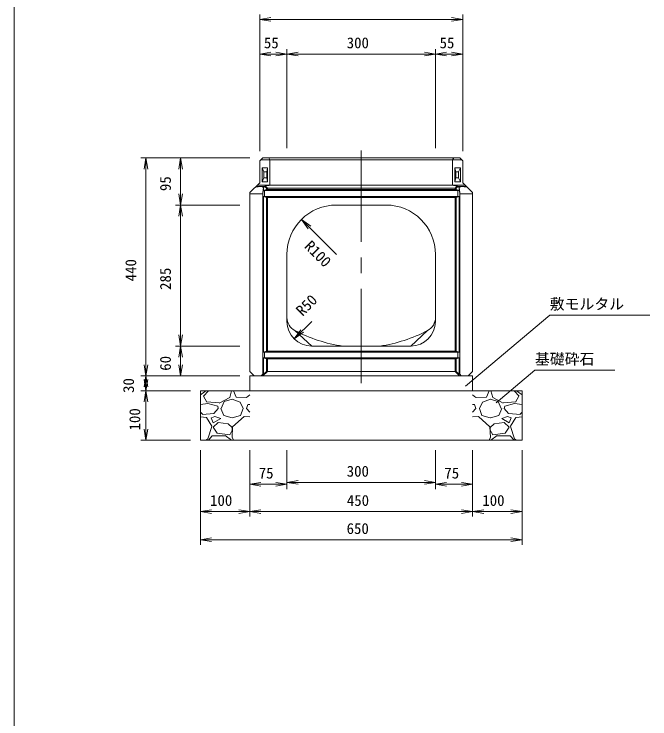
# Model space of a CAD drawing. Units: millimetres, scale not verified. Extents: x -247732 to 40887, y 610 to 29090.
# Drawn here: x 1157 to 7580, y 7728 to 14846 of the extents above; entities that cross this region are included whole.
import ezdxf
from ezdxf.enums import TextEntityAlignment as Align

# ---------------------------------------------------------------- set-up
doc = ezdxf.new("R2010")
doc.units = ezdxf.units.MM
doc.header["$LTSCALE"] = 50
doc.linetypes.add('USER1', pattern=[28.575, 19.05, -3.175, 3.175, -3.175])
doc.linetypes.add('USER2', pattern=[1.27, 0.5, -0.25, 0.01, -0.25, 0.01, -0.25])
for name, color, linetype, lineweight in [('0_2', 7, 'Continuous', 18), ('D-STR-DIM（寸法）', 7, 'Continuous', 18), ('D-STR-HTXT（旗揚げ）', 7, 'Continuous', 18), ('D-STR-STR1（構造物）', 4, 'Continuous', 18), ('D-STR-STRn（構造物）', 7, 'Continuous', 18), ('D-TTL(外枠）', 2, 'Continuous', 18)]:
    doc.layers.add(name, color=color, linetype=linetype, lineweight=lineweight)
doc.layers.add('D-STR-TXT（文字）', color=7, linetype='Continuous')
doc.styles.add('ＭＳ ゴシック', font='')
doc.styles.get('ＭＳ ゴシック').set_extended_font_data('MS Gothic')

msp = doc.modelspace()

# ---------------------------------------------------------------- linework, layer by layer
at = {"layer": '0_2'}
for p, q in [((3638.84, 14793.18), (3751.34, 14811.93)), ((5576.34, 14811.93), (5688.84, 14793.18)), ((3751.34, 14774.43), (3638.84, 14793.18)), ((3638.84, 14793.18), (3653.84, 14793.18)), ((5688.84, 14793.18), (5576.34, 14774.43)), ((5688.84, 14793.18), (5673.84, 14793.18)), ((3638.84, 14443.18), (3751.34, 14461.93)), ((3801.34, 14461.93), (3913.84, 14443.18)), ((3913.84, 14443.18), (4026.34, 14461.93)), ((5301.34, 14461.93), (5413.84, 14443.18)), ((5413.84, 14443.18), (5526.34, 14461.93)), ((5576.34, 14461.93), (5688.84, 14443.18)), ((3751.34, 14424.43), (3638.84, 14443.18)), ((3638.84, 14443.18), (3653.84, 14443.18)), ((3913.84, 14443.18), (3801.34, 14424.43)), ((3913.84, 14443.18), (3898.84, 14443.18)), ((4026.34, 14424.43), (3913.84, 14443.18)), ((3913.84, 14443.18), (3928.84, 14443.18)), ((5413.84, 14443.18), (5301.34, 14424.43)), ((5413.84, 14443.18), (5398.84, 14443.18)), ((5526.34, 14424.43), (5413.84, 14443.18)), ((5413.84, 14443.18), (5428.84, 14443.18)), ((5688.84, 14443.18), (5576.34, 14424.43)), ((5688.84, 14443.18), (5673.84, 14443.18)), ((2470.09, 13280.68), (2488.84, 13393.18)), ((2488.84, 13393.18), (2507.59, 13280.68)), ((2488.84, 13393.18), (2488.84, 13378.18)), ((2820.09, 13280.68), (2838.84, 13393.18)), ((2838.84, 13393.18), (2857.59, 13280.68)), ((2838.84, 13393.18), (2838.84, 13378.18)), ((2838.84, 12918.18), (2820.09, 13030.68)), ((2857.59, 13030.68), (2838.84, 12918.18)), ((2820.09, 12805.68), (2838.84, 12918.18)), ((2838.84, 12918.18), (2838.84, 12933.18)), ((2838.84, 12918.18), (2857.59, 12805.68)), ((2838.84, 12918.18), (2838.84, 12903.18)), ((4126.58, 12678.93), (4060.29, 12771.74)), ((4060.29, 12771.74), (4153.1, 12705.44)), ((4060.29, 12771.74), (4070.9, 12761.13)), ((2838.84, 11493.18), (2820.09, 11605.68)), ((2857.59, 11605.68), (2838.84, 11493.18)), ((3987.07, 11566.41), (4053.36, 11659.21)), ((4079.87, 11632.7), (3987.07, 11566.41)), ((3987.07, 11566.41), (3997.67, 11577.01)), ((2820.09, 11380.68), (2838.84, 11493.18)), ((2838.84, 11493.18), (2838.84, 11508.18)), ((2838.84, 11493.18), (2857.59, 11380.68)), ((2838.84, 11493.18), (2838.84, 11478.18)), ((2488.84, 11193.18), (2470.09, 11305.68)), ((2507.59, 11305.68), (2488.84, 11193.18)), ((2838.84, 11193.18), (2820.09, 11305.68)), ((2857.59, 11305.68), (2838.84, 11193.18)), ((2470.09, 11080.68), (2488.84, 11193.18)), ((2488.84, 11193.18), (2488.84, 11208.18)), ((2488.84, 11193.18), (2507.59, 11080.68)), ((2488.84, 11193.18), (2488.84, 11178.18)), ((2838.84, 11193.18), (2838.84, 11208.18)), ((2488.84, 11043.18), (2470.09, 11155.68)), ((2507.59, 11155.68), (2488.84, 11043.18)), ((2470.09, 10930.68), (2488.84, 11043.18)), ((2488.84, 11043.18), (2488.84, 11058.18)), ((2488.84, 11043.18), (2507.59, 10930.68)), ((2488.84, 11043.18), (2488.84, 11028.18)), ((2488.84, 10543.18), (2470.09, 10655.68)), ((2507.59, 10655.68), (2488.84, 10543.18)), ((2488.84, 10543.18), (2488.84, 10558.18)), ((3538.84, 10097.76), (3651.34, 10116.51)), ((3801.34, 10116.51), (3913.84, 10097.76)), ((3913.84, 10116.51), (4026.34, 10135.26)), ((4026.34, 10097.76), (3913.84, 10116.51)), ((3913.84, 10116.51), (3928.84, 10116.51)), ((5301.34, 10135.26), (5413.84, 10116.51)), ((5413.84, 10116.51), (5301.34, 10097.76)), ((5413.84, 10116.51), (5398.84, 10116.51)), ((5413.84, 10097.76), (5526.34, 10116.51)), ((5676.34, 10116.51), (5788.84, 10097.76)), ((3651.34, 10079.01), (3538.84, 10097.76)), ((3538.84, 10097.76), (3553.84, 10097.76)), ((3913.84, 10097.76), (3801.34, 10079.01)), ((3913.84, 10097.76), (3898.84, 10097.76)), ((5526.34, 10079.01), (5413.84, 10097.76)), ((5413.84, 10097.76), (5428.84, 10097.76)), ((5788.84, 10097.76), (5676.34, 10079.01)), ((5788.84, 10097.76), (5773.84, 10097.76)), ((3038.84, 9821.46), (3151.34, 9840.21)), ((3426.34, 9840.21), (3538.84, 9821.46)), ((3538.84, 9821.46), (3651.34, 9840.21)), ((5676.34, 9840.21), (5788.84, 9821.46)), ((5788.84, 9821.46), (5901.34, 9840.21)), ((6176.34, 9840.21), (6288.84, 9821.46)), ((3151.34, 9802.71), (3038.84, 9821.46)), ((3038.84, 9821.46), (3053.84, 9821.46)), ((3538.84, 9821.46), (3426.34, 9802.71)), ((3538.84, 9821.46), (3523.84, 9821.46)), ((3651.34, 9802.71), (3538.84, 9821.46)), ((3538.84, 9821.46), (3553.84, 9821.46)), ((5788.84, 9821.46), (5676.34, 9802.71)), ((5788.84, 9821.46), (5773.84, 9821.46)), ((5901.34, 9802.71), (5788.84, 9821.46)), ((5788.84, 9821.46), (5803.84, 9821.46)), ((6288.84, 9821.46), (6176.34, 9802.71)), ((6288.84, 9821.46), (6273.84, 9821.46)), ((3038.84, 9537.76), (3151.34, 9556.51)), ((6176.34, 9556.51), (6288.84, 9537.76)), ((3151.34, 9519.01), (3038.84, 9537.76)), ((3038.84, 9537.76), (3053.84, 9537.76)), ((6288.84, 9537.76), (6176.34, 9519.01)), ((6288.84, 9537.76), (6273.84, 9537.76))]:
    msp.add_line(p, q, dxfattribs=at)
at = {"layer": 'D-STR-DIM（寸法）'}
for p, q in [((3638.84, 13463.18), (3638.84, 14843.18)), ((5688.84, 13463.18), (5688.84, 14843.18)), ((5673.84, 14793.18), (3653.84, 14793.18)), ((3638.84, 13463.18), (3638.84, 14493.18)), ((3913.84, 13493.18), (3913.84, 14493.18)), ((3913.84, 13493.18), (3913.84, 14493.18)), ((5413.84, 13493.18), (5413.84, 14493.18)), ((5413.84, 13493.18), (5413.84, 14493.18)), ((5688.84, 13463.18), (5688.84, 14493.18)), ((3653.84, 14443.18), (3898.84, 14443.18)), ((3928.84, 14443.18), (5398.84, 14443.18)), ((5673.84, 14443.18), (5428.84, 14443.18)), ((3538.84, 13393.18), (2438.84, 13393.18)), ((3538.84, 13393.18), (2788.84, 13393.18)), ((2488.84, 13378.18), (2488.84, 11208.18)), ((2838.84, 13378.18), (2838.84, 12933.18)), ((3438.84, 12918.18), (2788.84, 12918.18)), ((3438.84, 12918.18), (2788.84, 12918.18)), ((2838.84, 12903.18), (2838.84, 11508.18)), ((4413.84, 12418.18), (4070.9, 12761.13)), ((4163.84, 11743.18), (3997.67, 11577.01)), ((3438.84, 11493.18), (2788.84, 11493.18)), ((3438.84, 11493.18), (2788.84, 11493.18)), ((2838.84, 11478.18), (2838.84, 11208.18)), ((3438.84, 11193.18), (2438.84, 11193.18)), ((3438.84, 11193.18), (2438.84, 11193.18)), ((2488.84, 11178.18), (2488.84, 11058.18)), ((3438.84, 11193.18), (2788.84, 11193.18)), ((2938.84, 11043.18), (2438.84, 11043.18)), ((2938.84, 11043.18), (2438.84, 11043.18)), ((2488.84, 11028.18), (2488.84, 10558.18)), ((2938.84, 10543.18), (2438.84, 10543.18)), ((3038.84, 10443.18), (3038.84, 9771.46)), ((3038.84, 10443.18), (3038.84, 9487.76)), ((3538.84, 10443.18), (3538.84, 9771.46)), ((3538.84, 10443.18), (3538.84, 10047.76)), ((3538.84, 10443.18), (3538.84, 9771.46)), ((3913.84, 10443.18), (3913.84, 10066.51)), ((3913.84, 10443.18), (3913.84, 10047.76)), ((5413.84, 10443.18), (5413.84, 10047.76)), ((5413.84, 10443.18), (5413.84, 10066.51)), ((5788.84, 10443.18), (5788.84, 9771.46)), ((5788.84, 10443.18), (5788.84, 10047.76)), ((5788.84, 10443.18), (5788.84, 9771.46)), ((6288.84, 10443.18), (6288.84, 9771.46)), ((6288.84, 10443.18), (6288.84, 9487.76)), ((3928.84, 10116.51), (5398.84, 10116.51)), ((3553.84, 10097.76), (3898.84, 10097.76)), ((5773.84, 10097.76), (5428.84, 10097.76)), ((3523.84, 9821.46), (3053.84, 9821.46)), ((5773.84, 9821.46), (3553.84, 9821.46)), ((5803.84, 9821.46), (6273.84, 9821.46)), ((6273.84, 9537.76), (3053.84, 9537.76))]:
    msp.add_line(p, q, dxfattribs=at)
at = {"layer": 'D-STR-HTXT（旗揚げ）'}
for p, q in [((5716.09, 11089.26), (6568.63, 11805.56)), ((7579.98, 11805.56), (6568.63, 11805.56)), ((6025.59, 10920.71), (6418.85, 11250.38)), ((7227.28, 11250.38), (6418.85, 11250.38))]:
    msp.add_line(p, q, dxfattribs=at)
at = {"layer": 'D-STR-STR1（構造物）'}
for p, q in [((3668.84, 13393.18), (3638.84, 13363.18)), ((3668.84, 13393.18), (5658.84, 13393.18)), ((3740.6, 13373.18), (3728.83, 13393.18)), ((5587.09, 13373.18), (5598.86, 13393.18)), ((5658.84, 13393.18), (5688.84, 13363.18)), ((3638.84, 13143.18), (3638.84, 13363.18)), ((3648.84, 13373.18), (5678.84, 13373.18)), ((3740.6, 13118.18), (3740.6, 13373.18)), ((5587.09, 13118.18), (5587.09, 13373.18)), ((5688.84, 13143.18), (5688.84, 13363.18)), ((3661.53, 13153.18), (3661.53, 13293.18)), ((3680.75, 13253.18), (3661.53, 13293.18)), ((3717.91, 13293.18), (3661.53, 13293.18)), ((3680.75, 13193.18), (3680.75, 13253.18)), ((3708.95, 13253.18), (3680.75, 13253.18)), ((3717.91, 13293.18), (3708.95, 13253.18)), ((3708.95, 13193.18), (3708.95, 13253.18)), ((3717.91, 13153.18), (3717.91, 13293.18)), ((5609.78, 13293.18), (5666.16, 13293.18)), ((5609.78, 13293.18), (5618.74, 13253.18)), ((5609.78, 13153.18), (5609.78, 13293.18)), ((5618.74, 13193.18), (5618.74, 13253.18)), ((5618.74, 13253.18), (5646.93, 13253.18)), ((5646.93, 13253.18), (5666.16, 13293.18)), ((5646.93, 13193.18), (5646.93, 13253.18)), ((5666.16, 13153.18), (5666.16, 13293.18)), ((3680.75, 13193.18), (3661.53, 13153.18)), ((3708.95, 13193.18), (3680.75, 13193.18)), ((3708.95, 13193.18), (3717.91, 13153.18)), ((5618.74, 13193.18), (5609.78, 13153.18)), ((5618.74, 13193.18), (5646.93, 13193.18)), ((5646.93, 13193.18), (5666.16, 13153.18)), ((3638.84, 13143.18), (3538.84, 13043.18)), ((3601.58, 13105.92), (3688.51, 13105.92)), ((3740.6, 13118.18), (3615.51, 13119.84)), ((3717.91, 13153.18), (3661.53, 13153.18)), ((3675.16, 13095.92), (3692.52, 13101.48)), ((3688.51, 13105.92), (3695.06, 13109.55)), ((3688.51, 13105.92), (3692.52, 13101.48)), ((3706.34, 13088.18), (3692.52, 13101.48)), ((3695.92, 13109.98), (3695.06, 13109.55)), ((3716.32, 13088.18), (3695.06, 13109.55)), ((3696.92, 13110.41), (3695.92, 13109.98)), ((3698.06, 13110.84), (3696.92, 13110.41)), ((3699.35, 13111.27), (3698.06, 13110.84)), ((3700.79, 13111.71), (3699.35, 13111.27)), ((3702.37, 13112.14), (3700.79, 13111.71)), ((3704.1, 13112.57), (3702.37, 13112.14)), ((3705.98, 13113), (3704.1, 13112.57)), ((3708.02, 13113.43), (3705.98, 13113)), ((3710.2, 13113.86), (3708.02, 13113.43)), ((3712.53, 13114.3), (3710.2, 13113.86)), ((3715.02, 13114.73), (3712.53, 13114.3)), ((3717.66, 13115.16), (3715.02, 13114.73)), ((3720.46, 13115.59), (3717.66, 13115.16)), ((3723.41, 13116.02), (3720.46, 13115.59)), ((3726.53, 13116.45), (3723.41, 13116.02)), ((3729.8, 13116.89), (3726.53, 13116.45)), ((3733.23, 13117.32), (3729.8, 13116.89)), ((3736.83, 13117.75), (3733.23, 13117.32)), ((3740.6, 13118.18), (3736.83, 13117.75)), ((3740.6, 13118.18), (5587.09, 13118.18)), ((5587.09, 13118.18), (5712.18, 13119.84)), ((5587.09, 13118.18), (5590.86, 13117.75)), ((5590.86, 13117.75), (5594.45, 13117.32)), ((5594.45, 13117.32), (5597.89, 13116.89)), ((5597.89, 13116.89), (5601.16, 13116.45)), ((5601.16, 13116.45), (5604.27, 13116.02)), ((5604.27, 13116.02), (5607.23, 13115.59)), ((5607.23, 13115.59), (5610.03, 13115.16)), ((5609.78, 13153.18), (5666.16, 13153.18)), ((5610.03, 13115.16), (5612.67, 13114.73)), ((5611.37, 13088.18), (5632.62, 13109.55)), ((5612.67, 13114.73), (5615.16, 13114.3)), ((5615.16, 13114.3), (5617.49, 13113.86)), ((5617.49, 13113.86), (5619.67, 13113.43)), ((5619.67, 13113.43), (5621.7, 13113)), ((5621.34, 13088.18), (5635.17, 13101.48)), ((5621.7, 13113), (5623.59, 13112.57)), ((5623.59, 13112.57), (5625.32, 13112.14)), ((5625.32, 13112.14), (5626.9, 13111.71)), ((5626.9, 13111.71), (5628.34, 13111.27)), ((5628.34, 13111.27), (5629.63, 13110.84)), ((5629.63, 13110.84), (5630.77, 13110.41)), ((5630.77, 13110.41), (5631.77, 13109.98)), ((5631.77, 13109.98), (5632.62, 13109.55)), ((5639.17, 13105.92), (5632.62, 13109.55)), ((5639.17, 13105.92), (5635.17, 13101.48)), ((5652.53, 13095.92), (5635.17, 13101.48)), ((5726.11, 13105.92), (5639.17, 13105.92)), ((5688.84, 13143.18), (5788.84, 13043.18)), ((3538.84, 11238.18), (3538.84, 13043.18)), ((3538.84, 13030.92), (3668.49, 13030.92)), ((3668.49, 13030.92), (3675.16, 13095.92)), ((3668.49, 11208.18), (3668.49, 13030.92)), ((3675.16, 13063.18), (3675.16, 13095.92)), ((3706.34, 13073.18), (3675.16, 13063.18)), ((3675.16, 13063.18), (5652.53, 13063.18)), ((3716.32, 13073.18), (3686.47, 13063.18)), ((3686.47, 13003.18), (3686.47, 13063.18)), ((3706.34, 13073.18), (3706.34, 13088.18)), ((3706.34, 13088.18), (5621.34, 13088.18)), ((3706.34, 13073.18), (5621.34, 13073.18)), ((3716.32, 13073.18), (3716.32, 13088.18)), ((5611.37, 13073.18), (5611.37, 13088.18)), ((5611.37, 13073.18), (5641.21, 13063.18)), ((5621.34, 13073.18), (5621.34, 13088.18)), ((5621.34, 13073.18), (5652.53, 13063.18)), ((5641.21, 13003.18), (5641.21, 13063.18)), ((5652.53, 13063.18), (5652.53, 13095.92)), ((5659.2, 13030.92), (5652.53, 13095.92)), ((5788.84, 13030.92), (5659.2, 13030.92)), ((5659.2, 11208.18), (5659.2, 13030.92)), ((5788.84, 11238.18), (5788.84, 13043.18)), ((3706.34, 12993.18), (3675.16, 13003.18)), ((3675.16, 13003.18), (5652.53, 13003.18)), ((3675.16, 11433.18), (3675.16, 13003.18)), ((3716.32, 12993.18), (3686.47, 13003.18)), ((3706.34, 11443.18), (3706.34, 12993.18)), ((3706.34, 12993.18), (5621.34, 12993.18)), ((3716.32, 11443.18), (3716.32, 12993.18)), ((5611.37, 12993.18), (5641.21, 13003.18)), ((5611.37, 11443.18), (5611.37, 12993.18)), ((5621.34, 12993.18), (5652.53, 13003.18)), ((5621.34, 11443.18), (5621.34, 12993.18)), ((5652.53, 11433.18), (5652.53, 13003.18)), ((4413.84, 12918.18), (4913.84, 12918.18)), ((3913.84, 11743.18), (3913.84, 12418.18)), ((5413.84, 11743.18), (5413.84, 12418.18)), ((3993.94, 11650.3), (4163.84, 11493.18)), ((5333.75, 11650.3), (5163.84, 11493.18)), ((4163.84, 11493.18), (5163.84, 11493.18)), ((3706.34, 11443.18), (3675.16, 11433.18)), ((3675.16, 11433.18), (5652.53, 11433.18)), ((3716.32, 11443.18), (3686.47, 11433.18)), ((3686.47, 11373.18), (3686.47, 11433.18)), ((3706.34, 11443.18), (5621.34, 11443.18)), ((5611.37, 11443.18), (5641.21, 11433.18)), ((5621.34, 11443.18), (5652.53, 11433.18)), ((5641.21, 11373.18), (5641.21, 11433.18)), ((3675.16, 11373.18), (5652.53, 11373.18)), ((3675.16, 11208.18), (3675.16, 11373.18)), ((3706.34, 11363.18), (3675.16, 11373.18)), ((3716.32, 11363.18), (3686.47, 11373.18)), ((3706.34, 11238.18), (3706.34, 11363.18)), ((3706.34, 11363.18), (5621.34, 11363.18)), ((3716.32, 11238.18), (3716.32, 11363.18)), ((5611.37, 11363.18), (5641.21, 11373.18)), ((5611.37, 11238.18), (5611.37, 11363.18)), ((5621.34, 11363.18), (5652.53, 11373.18)), ((5621.34, 11238.18), (5621.34, 11363.18)), ((5652.53, 11208.18), (5652.53, 11373.18)), ((3538.84, 11238.18), (3583.84, 11193.18)), ((3583.84, 11193.18), (5743.84, 11193.18)), ((3668.49, 11208.18), (3653.41, 11193.18)), ((3675.16, 11208.18), (3668.49, 11208.18)), ((3716.32, 11238.18), (3671.55, 11193.18)), ((3706.34, 11238.18), (3675.16, 11208.18)), ((5621.34, 11238.18), (3706.34, 11238.18)), ((5611.37, 11238.18), (5656.13, 11193.18)), ((5621.34, 11238.18), (5652.53, 11208.18)), ((5652.53, 11208.18), (5659.2, 11208.18)), ((5659.2, 11208.18), (5674.27, 11193.18)), ((5788.84, 11238.18), (5743.84, 11193.18))]:
    msp.add_line(p, q, dxfattribs=at)
at = {"layer": 'D-STR-STR1（構造物）', "linetype": 'USER2'}
for p, q in [((3598.84, 13103.18), (3668.49, 13103.18)), ((3668.49, 13103.18), (3675.16, 13105.55)), ((3668.49, 13030.92), (3668.49, 13103.18)), ((3675.16, 13105.55), (3688.13, 13105.71)), ((3675.16, 13095.92), (3675.16, 13105.55)), ((3688.13, 13105.71), (3688.51, 13105.92)), ((3692.52, 13101.48), (3688.13, 13105.71)), ((5635.17, 13101.48), (5639.56, 13105.71)), ((5639.56, 13105.71), (5639.17, 13105.92)), ((5652.53, 13105.55), (5639.56, 13105.71)), ((5652.53, 13095.92), (5652.53, 13105.55)), ((5659.2, 13103.18), (5652.53, 13105.55)), ((5659.2, 13030.92), (5659.2, 13103.18)), ((5728.84, 13103.18), (5659.2, 13103.18))]:
    msp.add_line(p, q, dxfattribs=at)
at = {"layer": 'D-STR-STR1（構造物）'}
for centre, radius, start, end in [((4413.84, 12418.18), 500, 90, 180), ((4913.84, 12418.18), 500, 0, 90), ((4063.84, 11783.02), 150, 180, 242.2232), ((5263.84, 11783.02), 150, 297.7768, 0), ((4163.84, 11743.18), 250, 180, 270), ((5163.84, 11743.18), 250, 270, 0), ((4692.98, 12977.46), 1500, 242.2232, 261.69598), ((4634.71, 12977.46), 1500, 278.30402, 297.7768)]:
    msp.add_arc(centre, radius, start, end, dxfattribs=at)
at = {"layer": 'D-STR-STRn（構造物）', "linetype": 'USER1'}
msp.add_line((4663.84, 11118.18), (4663.84, 13468.18), dxfattribs=at)
at = {"layer": 'D-STR-STRn（構造物）'}
for p, q in [((3538.84, 11193.18), (3538.84, 11043.18)), ((3538.84, 11193.18), (5788.84, 11193.18)), ((5788.84, 11193.18), (5788.84, 11043.18)), ((6288.84, 11043.18), (3038.84, 11043.18)), ((3038.84, 11043.18), (3038.84, 10543.18)), ((3038.84, 10999.68), (3095.13, 11043.18)), ((3069.71, 10987.97), (3119.4, 11043.18)), ((3354.88, 11042.92), (3334.88, 10972.92)), ((3371.92, 11043.18), (3398.89, 10979.12)), ((5955.77, 11043.18), (5928.8, 10979.12)), ((5972.81, 11042.92), (5992.81, 10972.92)), ((6257.97, 10987.97), (6208.29, 11043.18)), ((6288.84, 10999.68), (6232.55, 11043.18)), ((6288.84, 11043.18), (6288.84, 10543.18)), ((3105.69, 10927.7), (3070.69, 10987.7)), ((3334.96, 10972.6), (3229.96, 10917.6)), ((3399.42, 10977.7), (3504.42, 10972.7)), ((3504.74, 10973.32), (3538.84, 10999.68)), ((5822.95, 10973.32), (5788.84, 10999.68)), ((5928.27, 10977.7), (5823.27, 10972.7)), ((5992.73, 10972.6), (6097.73, 10917.6)), ((6221.99, 10927.7), (6256.99, 10987.7)), ((3115.15, 10912.38), (3038.84, 10904.35)), ((3229.39, 10918.99), (3104.39, 10928.99)), ((3214.53, 10888.24), (3114.53, 10913.24)), ((3249.6, 10862.93), (3279.6, 10932.93)), ((3279.76, 10932.94), (3359.76, 10957.94)), ((3359.54, 10957.93), (3439.54, 10927.93)), ((3439.79, 10927.81), (3469.79, 10862.81)), ((3504.61, 10863.08), (3519.61, 10903.08)), ((3538.84, 10904.35), (3520.15, 10902.38)), ((5788.84, 10904.35), (5807.54, 10902.38)), ((5823.08, 10863.08), (5808.08, 10903.08)), ((5887.9, 10927.81), (5857.9, 10862.81)), ((5968.15, 10957.93), (5888.15, 10927.93)), ((6047.92, 10932.94), (5967.92, 10957.94)), ((6078.09, 10862.93), (6048.09, 10932.93)), ((6098.29, 10918.99), (6223.29, 10928.99)), ((6113.16, 10888.24), (6213.16, 10913.24)), ((6212.54, 10912.38), (6288.84, 10904.35)), ((3059.56, 10804.58), (3038.84, 10827.18)), ((3219.71, 10862.97), (3174.71, 10812.97)), ((3219.77, 10862.64), (3214.77, 10887.64)), ((3244.27, 10863.1), (3274.27, 10793.1)), ((3444.56, 10793.18), (3469.56, 10863.18)), ((3538.84, 10827.18), (3504.55, 10864.59)), ((5788.84, 10827.18), (5823.13, 10864.59)), ((5883.13, 10793.18), (5858.13, 10863.18)), ((6083.41, 10863.1), (6053.41, 10793.1)), ((6107.92, 10862.64), (6112.92, 10887.64)), ((6107.97, 10862.97), (6152.97, 10812.97)), ((6268.13, 10804.58), (6288.84, 10827.18)), ((3099.85, 10772.45), (3038.84, 10777.53)), ((3174.36, 10813.26), (3059.36, 10803.26)), ((3155.81, 10683.25), (3100.81, 10773.25)), ((3149.53, 10767.97), (3169.53, 10717.97)), ((3184.65, 10782.77), (3149.65, 10767.77)), ((3169.54, 10718.08), (3244.54, 10763.08)), ((3244.88, 10763.05), (3184.88, 10783.05)), ((3274.33, 10792.59), (3359.33, 10767.59)), ((3359.98, 10767.66), (3444.98, 10792.65)), ((3479.83, 10782.92), (3364.83, 10677.92)), ((3538.84, 10777.53), (3479.85, 10782.45)), ((5788.84, 10777.53), (5847.83, 10782.45)), ((5847.86, 10782.92), (5962.86, 10677.92)), ((5967.7, 10767.66), (5882.7, 10792.65)), ((6053.36, 10792.59), (5968.36, 10767.59)), ((6082.81, 10763.05), (6142.81, 10783.05)), ((6158.15, 10718.08), (6083.15, 10763.08)), ((6143.04, 10782.77), (6178.04, 10767.77)), ((6153.32, 10813.26), (6268.32, 10803.26)), ((6178.16, 10767.97), (6158.16, 10717.97)), ((6171.88, 10683.25), (6226.88, 10773.25)), ((6227.83, 10772.45), (6288.84, 10777.53)), ((3114.77, 10557.8), (3154.77, 10682.8)), ((3219.69, 10722.95), (3169.69, 10672.95)), ((3320.29, 10708.23), (3220.29, 10723.23)), ((3360.76, 10671.92), (3320.76, 10706.92)), ((3364.48, 10678.21), (3359.48, 10573.21)), ((5963.21, 10678.21), (5968.21, 10573.21)), ((5966.93, 10671.92), (6006.93, 10706.92)), ((6007.4, 10708.23), (6107.4, 10723.23)), ((6108, 10722.95), (6158, 10672.95)), ((6212.92, 10557.8), (6172.92, 10682.8)), ((3169.55, 10673.13), (3209.55, 10613.13)), ((3209.87, 10612.74), (3334.87, 10597.74)), ((3334.86, 10598.03), (3359.86, 10643.03)), ((3359.72, 10642.98), (3359.72, 10672.98)), ((5992.83, 10598.03), (5967.83, 10643.03)), ((5967.97, 10642.98), (5967.97, 10672.98)), ((6117.82, 10612.74), (5992.82, 10597.74)), ((6158.14, 10673.13), (6118.14, 10613.13)), ((3038.84, 10543.18), (6288.84, 10543.18)), ((3095.14, 10543.18), (3114.74, 10558.32)), ((3119.4, 10543.18), (3159.71, 10587.97)), ((3159.72, 10587.98), (3289.72, 10587.98)), ((3289.56, 10589.11), (3354.56, 10544.11)), ((3358.89, 10574.12), (3371.92, 10543.18)), ((5968.8, 10574.12), (5955.77, 10543.18)), ((6038.13, 10589.11), (5973.13, 10544.11)), ((6167.97, 10587.98), (6037.97, 10587.98)), ((6208.29, 10543.18), (6167.98, 10587.97)), ((6232.54, 10543.18), (6212.95, 10558.32))]:
    msp.add_line(p, q, dxfattribs=at)
at = {"layer": 'D-TTL(外枠）'}
msp.add_line((1157.16, 610.19), (1157.16, 29090.19), dxfattribs=at)

# ---------------------------------------------------------------- texts
at = {"layer": 'D-STR-DIM（寸法）', "style": 'ＭＳ ゴシック'}
for s, p in [('55', (3680.4, 14468.18)), ('300', (4517.27, 14468.18)), ('55', (5455.4, 14468.18)), ('75', (3628.5, 10122.76)), ('300', (4517.27, 10141.51)), ('75', (5503.5, 10122.76)), ('100', (3136.94, 9846.46)), ('450', (4518.41, 9846.46)), ('100', (5886.94, 9846.46)), ('650', (4516.13, 9562.76))]:
    msp.add_text(s, height=110, dxfattribs=at).set_placement(p, align=Align.BOTTOM_LEFT)
for s, rotation, p in [('95', 90, (2773.84, 13058.98)), ('R100', 315, (4058.89, 12469.08)), ('440', 90, (2423.84, 12147.75)), ('285', 90, (2773.84, 12060.63)), ('R50', 45, (4094.18, 11765.45)), ('60', 90, (2773.84, 11244.2)), ('30', 90, (2401.34, 11020.34)), ('100', 90, (2463.84, 10641.28))]:
    msp.add_text(s, height=110, rotation=rotation, dxfattribs=at).set_placement(p, align=Align.BOTTOM_LEFT)
at = {"layer": 'D-STR-TXT（文字）', "style": 'ＭＳ ゴシック'}
for s, p in [('敷モルタル', (6568.63, 11830.56)), ('基礎砕石', (6418.85, 11275.38))]:
    msp.add_text(s, height=110, dxfattribs=at).set_placement(p, align=Align.BOTTOM_LEFT)

doc.saveas('drawing.dxf')
